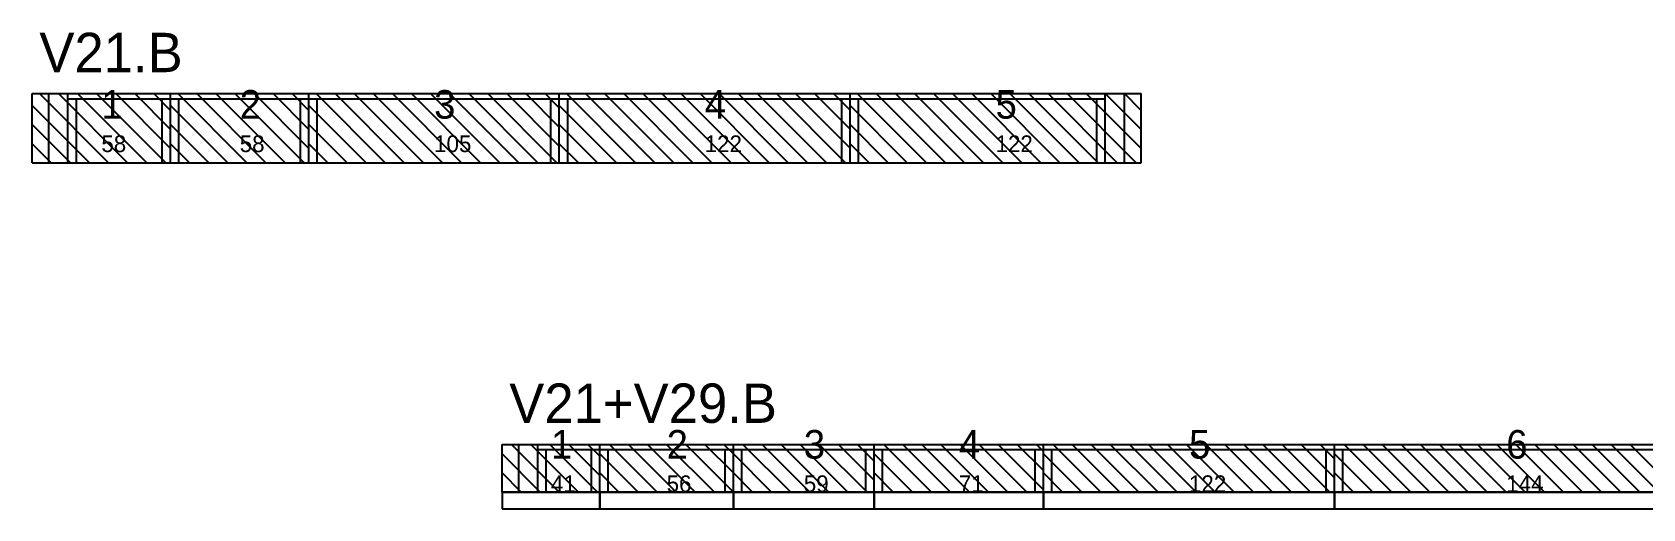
# Model space of a CAD drawing. Header units: metres. Extents: x -10 to 74425, y -2037 to 26.
# Drawn here: x 44338 to 45013, y -187 to 13 of the extents above; entities that cross this region are included whole.
import ezdxf

# ---------------------------------------------------------------- set-up
doc = ezdxf.new("R2010")
doc.units = ezdxf.units.M
doc.layers.add('VIGAS', color=7, linetype='Continuous')

msp = doc.modelspace()

# ---------------------------------------------------------------- linework, layer by layer
at = {"layer": 'VIGAS'}
for p, q in [((44338.2, -13), (44396.2, -13)), ((44338.2, -42), (44338.2, -13)), ((44370.2, -42), (44341.2, -13)), ((44345.2, -42), (44345.2, -13)), ((44378.2, -42), (44349.2, -13)), ((44353.2, -42), (44353.2, -13)), ((44386.2, -42), (44357.2, -13)), ((44394.2, -42), (44365.2, -13)), ((44396.2, -36), (44373.2, -13)), ((44396.2, -28), (44381.2, -13)), ((44396.2, -20), (44389.2, -13)), ((44396.2, -42), (44396.2, -13)), ((44396.2, -42), (44396.2, -13)), ((44396.2, -13), (44454.2, -13)), ((44396.2, -42), (44396.2, -13)), ((44396.2, -42), (44396.2, -13)), ((44396.2, -42), (44396.2, -13)), ((44428.2, -42), (44399.2, -13)), ((44436.2, -42), (44407.2, -13)), ((44444.2, -42), (44415.2, -13)), ((44452.2, -42), (44423.2, -13)), ((44454.2, -36), (44431.2, -13)), ((44454.2, -28), (44439.2, -13)), ((44454.2, -20), (44447.2, -13)), ((44454.2, -42), (44454.2, -13)), ((44454.2, -42), (44454.2, -13)), ((44454.2, -13), (44559.2, -13)), ((44454.2, -42), (44454.2, -13)), ((44454.2, -42), (44454.2, -13)), ((44454.2, -42), (44454.2, -13)), ((44486.2, -42), (44457.2, -13)), ((44494.2, -42), (44465.2, -13)), ((44502.2, -42), (44473.2, -13)), ((44510.2, -42), (44481.2, -13)), ((44518.2, -42), (44489.2, -13)), ((44526.2, -42), (44497.2, -13)), ((44534.2, -42), (44505.2, -13)), ((44542.2, -42), (44513.2, -13)), ((44550.2, -42), (44521.2, -13)), ((44558.2, -42), (44529.2, -13)), ((44559.2, -35), (44537.2, -13)), ((44559.2, -27), (44545.2, -13)), ((44559.2, -19), (44553.2, -13)), ((44559.2, -42), (44559.2, -13)), ((44559.2, -42), (44559.2, -13)), ((44559.2, -13), (44681.1, -13)), ((44559.2, -42), (44559.2, -13)), ((44559.2, -42), (44559.2, -13)), ((44559.2, -42), (44559.2, -13)), ((44591.2, -42), (44562.2, -13)), ((44599.2, -42), (44570.2, -13)), ((44607.2, -42), (44578.2, -13)), ((44615.2, -42), (44586.2, -13)), ((44623.2, -42), (44594.2, -13)), ((44631.2, -42), (44602.2, -13)), ((44639.2, -42), (44610.2, -13)), ((44647.2, -42), (44618.2, -13)), ((44655.2, -42), (44626.2, -13)), ((44663.2, -42), (44634.2, -13)), ((44671.2, -42), (44642.2, -13)), ((44679.2, -42), (44650.2, -13)), ((44681.1, -35.9), (44658.2, -13)), ((44681.1, -27.9), (44666.2, -13)), ((44681.1, -19.9), (44674.2, -13)), ((44681.1, -42), (44681.1, -13)), ((44681.1, -42), (44681.1, -13)), ((44681.1, -13), (44803.1, -13)), ((44681.1, -42), (44681.1, -13)), ((44681.1, -42), (44681.1, -13)), ((44681.1, -42), (44681.1, -13)), ((44713.1, -42), (44684.1, -13)), ((44721.1, -42), (44692.1, -13)), ((44729.1, -42), (44700.1, -13)), ((44737.1, -42), (44708.1, -13)), ((44745.1, -42), (44716.1, -13)), ((44753.1, -42), (44724.1, -13)), ((44761.1, -42), (44732.1, -13)), ((44769.1, -42), (44740.1, -13)), ((44777.1, -42), (44748.1, -13)), ((44785.1, -42), (44756.1, -13)), ((44793.1, -42), (44764.1, -13)), ((44801.1, -42), (44772.1, -13)), ((44803.1, -36), (44780.1, -13)), ((44788.1, -42), (44788.1, -13)), ((44803.1, -28), (44788.1, -13)), ((44796.1, -42), (44796.1, -13)), ((44803.1, -20), (44796.1, -13)), ((44803.1, -42), (44803.1, -13)), ((44362.2, -42), (44338.2, -18)), ((44353.2, -15.2), (44396.2, -15.2)), ((44356.7, -42), (44356.7, -15.2)), ((44392.7, -42), (44392.7, -15.2)), ((44396.2, -15.2), (44454.2, -15.2)), ((44420.2, -42), (44396.2, -18)), ((44399.7, -42), (44399.7, -15.2)), ((44450.7, -42), (44450.7, -15.2)), ((44454.2, -15.2), (44559.2, -15.2)), ((44478.2, -42), (44454.2, -18)), ((44457.7, -42), (44457.7, -15.2)), ((44555.7, -42), (44555.7, -15.2)), ((44559.2, -15.2), (44681.1, -15.2)), ((44583.2, -42), (44559.2, -18)), ((44562.7, -42), (44562.7, -15.2)), ((44677.6, -42), (44677.6, -15.2)), ((44681.1, -15.2), (44788.1, -15.2)), ((44705.1, -42), (44681.1, -18)), ((44684.6, -42), (44684.6, -15.2)), ((44784.6, -42), (44784.6, -15.2)), ((44354.2, -42), (44338.2, -26)), ((44412.2, -42), (44396.2, -26)), ((44470.2, -42), (44454.2, -26)), ((44575.2, -42), (44559.2, -26)), ((44697.1, -42), (44681.1, -26)), ((44346.2, -42), (44338.2, -34)), ((44404.2, -42), (44396.2, -34)), ((44462.2, -42), (44454.2, -34)), ((44567.2, -42), (44559.2, -34)), ((44689.1, -42), (44681.1, -34)), ((44338.2, -42), (44396.2, -42)), ((44338.2, -42), (44338.2, -42)), ((44353.2, -42), (44356.7, -42)), ((44392.7, -42), (44396.2, -42)), ((44396.2, -42), (44454.2, -42)), ((44396.2, -42), (44399.7, -42)), ((44396.2, -42), (44396.2, -42)), ((44450.7, -42), (44454.2, -42)), ((44454.2, -42), (44559.2, -42)), ((44454.2, -42), (44457.7, -42)), ((44454.2, -42), (44454.2, -42)), ((44555.7, -42), (44559.2, -42)), ((44559.2, -42), (44681.1, -42)), ((44559.2, -42), (44562.7, -42)), ((44559.2, -42), (44559.2, -42)), ((44677.6, -42), (44681.1, -42)), ((44681.1, -42), (44803.1, -42)), ((44681.1, -42), (44684.6, -42)), ((44681.1, -42), (44681.1, -42)), ((44784.6, -42), (44788.1, -42)), ((44535.2, -160), (44576.2, -160)), ((44535.2, -180), (44535.2, -160)), ((44559.2, -180), (44539.2, -160)), ((44542.2, -180), (44542.2, -160)), ((44567.2, -180), (44547.2, -160)), ((44550.2, -180), (44550.2, -160)), ((44575.2, -180), (44555.2, -160)), ((44576.2, -173), (44563.2, -160)), ((44576.2, -165), (44571.2, -160)), ((44576.2, -180), (44576.2, -160)), ((44576.2, -180), (44576.2, -160)), ((44576.2, -160), (44632.2, -160)), ((44576.2, -180), (44576.2, -160)), ((44576.2, -180), (44576.2, -160)), ((44576.2, -180), (44576.2, -160)), ((44600.2, -180), (44580.2, -160)), ((44608.2, -180), (44588.2, -160)), ((44616.2, -180), (44596.2, -160)), ((44624.2, -180), (44604.2, -160)), ((44632.2, -180), (44612.2, -160)), ((44632.2, -172), (44620.2, -160)), ((44632.2, -164), (44628.2, -160)), ((44632.2, -180), (44632.2, -160)), ((44632.2, -180), (44632.2, -160)), ((44632.2, -160), (44691.2, -160)), ((44632.2, -180), (44632.2, -160)), ((44632.2, -180), (44632.2, -160)), ((44632.2, -180), (44632.2, -160)), ((44656.2, -180), (44636.2, -160)), ((44664.2, -180), (44644.2, -160)), ((44672.2, -180), (44652.2, -160)), ((44680.2, -180), (44660.2, -160)), ((44688.2, -180), (44668.2, -160)), ((44691.2, -175), (44676.2, -160)), ((44691.2, -167), (44684.2, -160)), ((44691.2, -180), (44691.2, -160)), ((44691.2, -180), (44691.2, -160)), ((44691.2, -160), (44762.2, -160)), ((44691.2, -180), (44691.2, -160)), ((44691.2, -180), (44691.2, -160)), ((44691.2, -180), (44691.2, -160)), ((44715.2, -180), (44695.2, -160)), ((44723.2, -180), (44703.2, -160)), ((44731.2, -180), (44711.2, -160)), ((44739.2, -180), (44719.2, -160)), ((44747.2, -180), (44727.2, -160)), ((44755.2, -180), (44735.2, -160)), ((44762.2, -179), (44743.2, -160)), ((44762.2, -171), (44751.2, -160)), ((44762.2, -163), (44759.2, -160)), ((44762.2, -180), (44762.2, -160)), ((44762.2, -180), (44762.2, -160)), ((44762.2, -160), (44884.2, -160)), ((44762.2, -180), (44762.2, -160)), ((44762.2, -180), (44762.2, -160)), ((44762.2, -180), (44762.2, -160)), ((44786.2, -180), (44766.2, -160)), ((44794.2, -180), (44774.2, -160)), ((44802.2, -180), (44782.2, -160)), ((44810.2, -180), (44790.2, -160)), ((44818.2, -180), (44798.2, -160)), ((44826.2, -180), (44806.2, -160)), ((44834.2, -180), (44814.2, -160)), ((44842.2, -180), (44822.2, -160)), ((44850.2, -180), (44830.2, -160)), ((44858.2, -180), (44838.2, -160)), ((44866.2, -180), (44846.2, -160)), ((44874.2, -180), (44854.2, -160)), ((44882.2, -180), (44862.2, -160)), ((44884.2, -174), (44870.2, -160)), ((44884.2, -166), (44878.2, -160)), ((44884.2, -180), (44884.2, -160)), ((44884.2, -180), (44884.2, -160)), ((44884.2, -160), (45028.2, -160)), ((44884.2, -180), (44884.2, -160)), ((44884.2, -180), (44884.2, -160)), ((44884.2, -180), (44884.2, -160)), ((44908.2, -180), (44888.2, -160)), ((44916.2, -180), (44896.2, -160)), ((44924.2, -180), (44904.2, -160)), ((44932.2, -180), (44912.2, -160)), ((44940.2, -180), (44920.2, -160)), ((44948.2, -180), (44928.2, -160)), ((44956.2, -180), (44936.2, -160)), ((44964.2, -180), (44944.2, -160)), ((44972.2, -180), (44952.2, -160)), ((44980.2, -180), (44960.2, -160)), ((44988.2, -180), (44968.2, -160)), ((44996.2, -180), (44976.2, -160)), ((45004.2, -180), (44984.2, -160)), ((45012.2, -180), (44992.2, -160)), ((45020.2, -180), (45000.2, -160)), ((45028.2, -180), (45008.2, -160)), ((44551.2, -180), (44535.2, -164)), ((44550.2, -162.2), (44576.2, -162.2)), ((44553.7, -180), (44553.7, -162.2)), ((44572.7, -180), (44572.7, -162.2)), ((44576.2, -162.2), (44632.2, -162.2)), ((44592.2, -180), (44576.2, -164)), ((44579.7, -180), (44579.7, -162.2)), ((44628.7, -180), (44628.7, -162.2)), ((44632.2, -162.2), (44691.2, -162.2)), ((44648.2, -180), (44632.2, -164)), ((44635.7, -180), (44635.7, -162.2)), ((44687.7, -180), (44687.7, -162.2)), ((44691.2, -162.2), (44762.2, -162.2)), ((44707.2, -180), (44691.2, -164)), ((44694.7, -180), (44694.7, -162.2)), ((44758.7, -180), (44758.7, -162.2)), ((44762.2, -162.2), (44884.2, -162.2)), ((44778.2, -180), (44762.2, -164)), ((44765.7, -180), (44765.7, -162.2)), ((44880.7, -180), (44880.7, -162.2)), ((44884.2, -162.2), (45028.2, -162.2)), ((44900.2, -180), (44884.2, -164)), ((44887.7, -180), (44887.7, -162.2)), ((44543.2, -180), (44535.2, -172)), ((44584.2, -180), (44576.2, -172)), ((44640.2, -180), (44632.2, -172)), ((44699.2, -180), (44691.2, -172)), ((44770.2, -180), (44762.2, -172)), ((44892.2, -180), (44884.2, -172)), ((44535.2, -180), (44576.2, -180)), ((44535.2, -180), (44535.2, -180)), ((44550.2, -180), (44553.7, -180)), ((44572.7, -180), (44576.2, -180)), ((44576.2, -180), (44632.2, -180)), ((44576.2, -180), (44579.7, -180)), ((44576.2, -180), (44576.2, -180)), ((44628.7, -180), (44632.2, -180)), ((44632.2, -180), (44691.2, -180)), ((44632.2, -180), (44635.7, -180)), ((44632.2, -180), (44632.2, -180)), ((44687.7, -180), (44691.2, -180)), ((44691.2, -180), (44762.2, -180)), ((44691.2, -180), (44694.7, -180)), ((44691.2, -180), (44691.2, -180)), ((44758.7, -180), (44762.2, -180)), ((44762.2, -180), (44884.2, -180)), ((44762.2, -180), (44765.7, -180)), ((44762.2, -180), (44762.2, -180)), ((44880.7, -180), (44884.2, -180)), ((44884.2, -180), (45028.2, -180)), ((44884.2, -180), (44887.7, -180)), ((44884.2, -180), (44884.2, -180))]:
    msp.add_line(p, q, dxfattribs=at)
for points in [[(44535.2, -187), (44576.2, -187), (44576.2, -180), (44535.2, -180)], [(44576.2, -187), (44632.2, -187), (44632.2, -180), (44576.2, -180)], [(44632.2, -187), (44691.2, -187), (44691.2, -180), (44632.2, -180)], [(44691.2, -187), (44762.2, -187), (44762.2, -180), (44691.2, -180)], [(44762.2, -187), (44884.2, -187), (44884.2, -180), (44762.2, -180)], [(44884.2, -187), (45028.2, -187), (45028.2, -180), (44884.2, -180)]]:
    msp.add_lwpolyline(points, close=True, dxfattribs=at)

# ---------------------------------------------------------------- texts
for s, height, p in [('V21.B', 16.5, (44341.2, -4)), ('1', 12, (44367.2, -23.5)), ('2', 12, (44425.2, -23.5)), ('3', 12, (44506.7, -23.5)), ('4', 12, (44620.15, -23.5)), ('5', 12, (44742.1, -23.5)), ('58', 7, (44367.2, -37.5)), ('58', 7, (44425.2, -37.5)), ('105', 7, (44506.7, -37.5)), ('122', 7, (44620.15, -37.5)), ('122', 7, (44742.1, -37.5)), ('V21+V29.B', 16.5, (44538.2, -151)), ('1', 12, (44555.7, -166)), ('2', 12, (44604.2, -166)), ('3', 12, (44661.7, -166)), ('4', 12, (44726.7, -166)), ('5', 12, (44823.2, -166)), ('6', 12, (44956.2, -166)), ('41', 7, (44555.7, -180)), ('56', 7, (44604.2, -180)), ('59', 7, (44661.7, -180)), ('71', 7, (44726.7, -180)), ('122', 7, (44823.2, -180)), ('144', 7, (44956.2, -180))]:
    msp.add_text(s, height=height, dxfattribs=at).set_placement(p)

doc.saveas('drawing.dxf')
